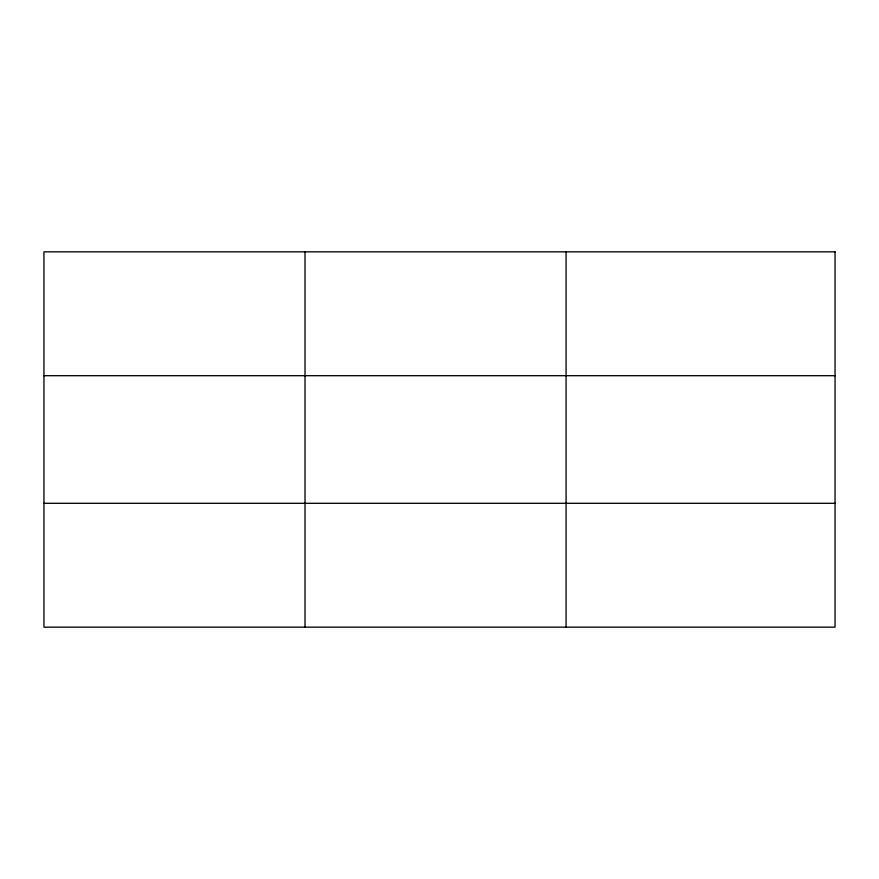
<?xml version="1.0" encoding="UTF-8"?>
<svg xmlns="http://www.w3.org/2000/svg" width="879" height="879" viewBox="0 0 879 879"><rect width="100%" height="100%" fill="white"/><g stroke="black" fill="none" stroke-linecap="round" stroke-linejoin="round"><path stroke-width="1.32" d="M305.013 251.833L305.013 627.166M566.076 251.833L566.076 627.166M43.95 375.696L835.05 375.696M43.95 503.304L835.05 503.304M835.05 251.833L835.05 627.166L43.95 627.166L43.95 251.833L835.05 251.833"/></g></svg>
